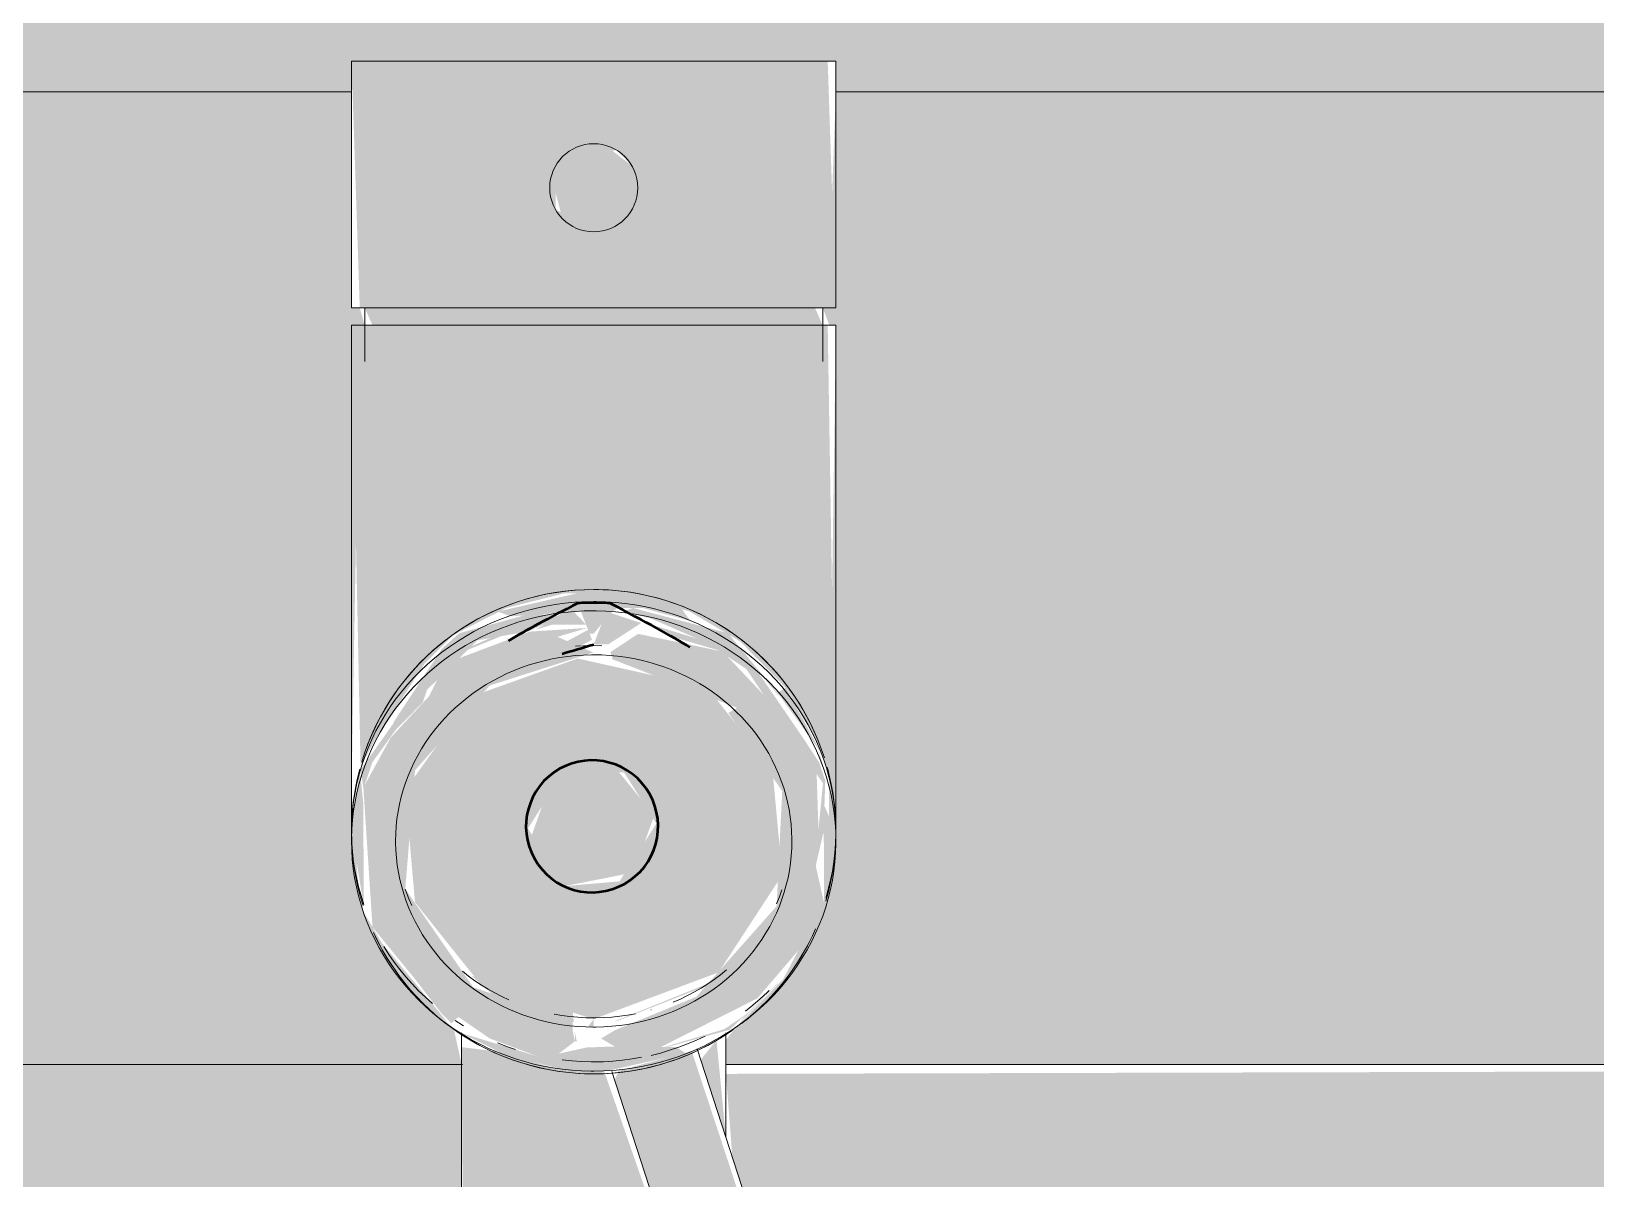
# Model space of a CAD drawing. Header units: inches. Extents: x -4266 to -1814, y 9706 to 12441.
# Drawn here: x -2861.79 to -2854.8, y 10175.56 to 10180.69 of the extents above; entities that cross this region are included whole.
import ezdxf

# ---------------------------------------------------------------- set-up
doc = ezdxf.new("R2010")
doc.units = ezdxf.units.IN
doc.header["$MEASUREMENT"] = 0
for name, color, linetype, lineweight in [('0-1', 7, 'Continuous', 5), ('0-2', 10, 'Continuous', 13), ('A-GENM-1', 11, 'Continuous', 9), ('A-GENM-2', 7, 'Continuous', 9), ('A-GENM-3', 250, 'Continuous', 50), ('P-SANR-FIXT-2', 7, 'Continuous', 9), ('P-SANR-FIXT-3', 55, 'Continuous', 9), ('Q-CASE-1', 53, 'Continuous', 9), ('Q-CASE-2', 7, 'Continuous', 9)]:
    doc.layers.add(name, color=color, linetype=linetype, lineweight=lineweight)

# ---------------------------------------------------------------- blocks, each defined once
blk = doc.blocks.new('Vanity Cabinet-Double Door - 33_-V84-FLOOR PLAN - 1ST FLOOR')
at = {"layer": 'Q-CASE-1'}
blk.add_hatch(color=256, dxfattribs=at).paths.add_polyline_path([(1.8204, -0.75), (16.4877, -0.75), (16.8627, -0.375), (-15.3873, -0.375), (-15.0123, -0.75), (-0.345, -0.75), (-0.3081, -0.6118), (1.8204, -0.6118)], flags=0)
h = blk.add_hatch(color=256, dxfattribs=at)
h.paths.add_polyline_path([(-15.0123, -5.0974), (0.1472, -5.0974), (0.1116, -4.9359), (0.054, -4.885), (-0.1279, -4.6918), (-0.292, -4.4144), (-0.3179, -4.2623), (-0.345, -3.8655), (-0.3081, -1.7929), (-0.2859, -1.7929), (-0.3081, -1.7147), (-0.345, -1.7147), (-0.345, -0.75), (-15.0123, -0.75), (-15.0123, -2.428)], flags=0)
h.paths.add_polyline_path([(1.3283, -5.0974), (16.4877, -5.0974), (16.4877, -0.75), (1.8204, -0.75), (1.7835, -1.7147), (1.7613, -1.7147), (1.7912, -1.7929), (1.8204, -1.7929), (1.7835, -4.3369), (1.5843, -4.7167), (1.3709, -4.9336), (1.3283, -4.9885), (1.3283, -5.0197)], flags=0)
at = {"layer": 'Q-CASE-2'}
for p, q in [((-0.345, -0.75), (-15.0123, -0.75)), ((16.4877, -0.75), (1.8204, -0.75))]:
    blk.add_line(p, q, dxfattribs=at)
blk = doc.blocks.new('kitchen_faucet_14143 - kitchen_faucet_14143-V186-FLOOR PLAN - 1ST FLOOR')
at = {"layer": 'A-GENM-1'}
h = blk.add_hatch(color=256, dxfattribs=at)
h.paths.add_polyline_path([(0.8858, 0), (0.9285, -0.0354), (0.9516, -0.0444), (1.0002, -0.1051), (1.0002, -0.1743), (1.0002, -0.2179), (0.9422, -0.4323), (1.0002, -0.3902), (1.0458, -0.2802), (1.0827, 0), (0.9838, 0.4298), (0.963, 0.3683), (0.9838, 0.0569), (0.8858, 0.0188)], flags=0)
h.paths.add_polyline_path([(-0.8376, 0), (-0.6288, -0.5582), (-0.1935, -0.8425), (0.2737, -0.7992), (0.6454, -0.5062), (0.7741, 0.0718), (0.6052, 0.5445), (0.1862, 0.8425), (-0.3154, 0.799), (-0.6821, 0.506), (-0.8272, 0.0336)], flags=0)
h.paths.add_polyline_path([(-0.8789, 0), (-0.8376, 0), (-0.8712, 0.0252)], flags=0)
h.paths.add_polyline_path([(-1.0827, 0), (-0.991, -0.4125), (-0.963, -0.3683), (-0.9602, -0.0936), (-0.9646, 0.0316), (-1.0093, 0.2342), (-0.901, 0.589), (-0.9969, 0.3982), (-1.066, 0.127), (-1.0763, 0.0485)], flags=0)
h.paths.add_polyline_path([(-0.8506, -0.6548), (-0.634, -0.8666), (-0.8249, -0.6735)], flags=0)
h.paths.add_polyline_path([(-0.8506, 0.6548), (-0.4756, 0.9648), (-0.6531, 0.8518), (-0.8284, 0.6837)], flags=0)
h.paths.add_polyline_path([(-0.3219, 1.0285), (0.123, 1.0297), (0.2802, 1.0458), (0, 1.0827), (-0.3191, 1.0297)], flags=0)
h.paths.add_polyline_path([(-0.3191, -1.0297), (-0.2056, -1.0556), (0, -1.0827), (0.1358, -1.0215), (-0.0787, -1.0297), (-0.2224, -1.0297)], flags=0)
h.paths.add_polyline_path([(-0.2437, 0.1322), (0.0146, 0.294), (0.2697, 0.1322), (0.2657, -0.1352), (0.0364, -0.2803), (-0.2219, -0.1153), (-0.2433, 0.1276)], flags=0)
h.paths.add_polyline_path([(0.3525, 1.0158), (0.7952, 0.7269), (0.6375, 0.8638), (0.4206, 0.9876), (0.3529, 1.0157)], flags=0)
h.paths.add_polyline_path([(0.356, -1.0144), (0.6445, -0.8585), (0.6209, -0.8216), (0.3573, -1.0135)], flags=0)
for points in [[(0, -1.0827), (2.2638, -1.0458), (2.2638, 1.0827), (0.289, 1.0421), (0.66, 0.8466), (0.8781, 0.6297), (1.0002, 0.3902), (1.0653, 0.1319), (1.0631, -0.1486), (0.9847, -0.4278), (0.8506, -0.6548), (0.6375, -0.8638), (0.4043, -0.9944), (0.2802, -1.0458)], [(-1.0243, 0.1985), (-0.9371, 0.084), (-0.8938, 0.0936), (-0.8502, 0.0936), (-0.6949, 0.5392), (-0.2558, 0.8425), (0.274, 0.799), (0.6533, 0.4651), (0.8012, 0.0018), (0.8711, 0.1623), (0.9108, 0.0285), (0.8945, 0.2858), (0.7525, 0.6628), (0.6052, 0.7364), (0.4212, 0.907), (0.1978, 1.0297), (-0.4264, 0.9889), (-0.6553, 0.8017), (-0.8118, 0.6808), (-0.8566, 0.6368), (-0.8284, 0.6044), (-0.9246, 0.4645), (-1.0186, 0.212)], [(2.2638, 0), (2.2638, -1.0236), (2.3419, -0.9887), (2.3419, 1.0236), (2.2638, 0.9887), (2.2638, 0.0861)], [(2.6883, -0.0509), (2.8275, -0.1901), (2.9769, -0.1705), (3.0686, -0.0509), (3.0176, 0.1392), (2.9294, 0.1901), (2.7392, 0.1392), (2.7019, 0)], [(-1.0027, -0.2208), (-0.7448, -0.7316), (-0.5036, -0.9376), (-0.3191, -1.0297), (-0.1568, -0.9935), (0, -1.005), (0.3089, -0.9947), (0.5211, -0.8295), (0.5471, -0.8206), (0.8051, -0.5769), (0.8843, -0.1985), (0.803, -0.0749), (0.7705, -0.0837), (0.5538, -0.6406), (0.5309, -0.6016), (0.1814, -0.8425), (-0.3329, -0.8173), (-0.738, -0.4587), (-0.8881, -0.0936), (-0.9245, -0.0331), (-0.9602, -0.0936), (-1.0019, -0.2186)], [(-6.3669, -1.8015), (-6.2575, -2.0265), (-6.2397, -2.1741), (-0.9806, -0.4376), (-1.068, -0.1118), (-1.1106, -0.0936), (-6.3108, -1.7833)]]:
    blk.add_hatch(color=256, dxfattribs=at).paths.add_polyline_path(points, flags=0)
h = blk.add_hatch(color=256, dxfattribs=at)
h.paths.add_polyline_path([(2.3419, -1.0827), (3.4449, -1.0458), (3.4449, 1.0827), (2.3419, 1.0458), (2.3419, -1.0458)], flags=0)
h.paths.add_polyline_path([(2.6883, -0.0509), (2.78, 0.1705), (2.9634, 0.1705), (3.0295, 0.0948), (3.046, -0.1013), (2.9769, -0.1705), (2.8009, -0.1636), (2.7358, -0.0984)], flags=0)
h = blk.add_hatch(color=256, dxfattribs=at)
h.paths.add_polyline_path([(-0.9388, 0.0753), (-0.8956, 0.0847), (-0.9371, 0.084)], flags=0)
h.paths.add_polyline_path([(-0.8517, 0.0888), (-0.8088, 0.0936), (-0.6441, 0.5464), (-0.7463, 0.4319), (-0.8502, 0.0936)], flags=0)
h.paths.add_polyline_path([(0.1919, 1.0297), (0.3098, 0.9898), (0.4532, 0.8867), (0.5784, 0.7638), (0.653, 0.7392), (0.7982, 0.5992), (0.9345, 0.2656), (0.9376, 0.2976), (0.7625, 0.6988), (0.5011, 0.8833), (0.2775, 1.0421), (0.1957, 1.0302)], flags=0)
h = blk.add_hatch(color=256, dxfattribs=at)
h.paths.add_polyline_path([(0.4835, 0.8987), (0.8555, 0.5193), (0.8954, 0.2923), (0.9292, 0.2175), (0.965, 0.1608), (0.9754, 0.2802), (0.8877, 0.6), (0.818, 0.6785), (0.4836, 0.8987)], flags=0)
h.paths.add_polyline_path([(0.289, 1.0297), (0.4445, 0.921), (0.2954, 1.0297)], flags=0)
h = blk.add_hatch(color=256, dxfattribs=at)
h.paths.add_polyline_path([(-6.2992, 0.5906), (-6.2992, -0.5906), (-4.172, -0.5505), (-4.1133, -0.5704), (-3.8679, -0.5906), (-2.5781, -0.5704), (-1.0763, -0.0485), (-1.0613, 0.1621), (-0.9829, 0.4319), (-0.963, 0.5906), (-3.9982, 0.5677), (-4.044, 0.5906), (-5.9122, 0.5906)], flags=0)
h.paths.add_polyline_path([(-1.366, -0.5906), (-0.9318, -0.5489), (-1.0197, -0.4781), (-1.317, -0.5746)], flags=0)
h = blk.add_hatch(color=256, dxfattribs=at)
h.paths.add_polyline_path([(-7.1148, -2.1523), (-6.9672, -2.408), (-6.6531, -2.3754), (-6.5463, -2.1141), (-6.6719, -1.8966), (-6.988, -1.9326), (-7.105, -2.1353)], flags=0)
h.paths.add_polyline_path([(-0.2437, 0.1322), (-0.1824, -0.1784), (0.0725, -0.2707), (0.2895, -0.0936), (0.2649, 0.1774), (-0.0299, 0.2821), (-0.2435, 0.1324)], flags=0)
h = blk.add_hatch(color=256, dxfattribs=at)
h.paths.add_polyline_path([(0.8373, 0), (0.8379, -0.0656), (0.9327, -0.212), (0.984, -0.057), (0.8578, -0.0079)], flags=0)
h.paths.add_polyline_path([(0.821, 0.0783), (0.8578, 0.0079), (0.9023, 0.0252), (0.8381, 0.1444)], flags=0)
h.paths.add_polyline_path([(0.9025, 0.2599), (0.9257, 0.1842), (0.9257, 0.0343), (1.0002, 0.1051), (0.922, 0.2289)], flags=0)
h = blk.add_hatch(color=256, dxfattribs=at)
h.paths.add_polyline_path([(-0.9746, -0.2864), (-0.8849, -0.6087), (-0.8172, -0.679), (-0.8826, -0.5841), (-0.9657, -0.3071)], flags=0)
h.paths.add_polyline_path([(0.2925, -1.0259), (0.3719, -1.0031), (0.3019, -1.0157)], flags=0)
h.paths.add_polyline_path([(0.6052, -0.833), (0.8877, -0.6), (1.0002, -0.1743), (0.984, -0.1308), (0.9529, -0.2563), (0.7591, -0.7005), (0.6151, -0.8206)], flags=0)
h = blk.add_hatch(color=256, dxfattribs=at)
h.paths.add_polyline_path([(-0.8483, -0.0998), (-0.6669, -0.5607), (-0.6856, -0.4945), (-0.8476, -0.0936)], flags=0)
h.paths.add_polyline_path([(-0.1831, -0.9852), (0, -1.0274), (0.2278, -1.0349), (0.3089, -1.0082), (0.4215, -0.9341), (0.7971, -0.6769), (0.9204, -0.2752), (0.8705, -0.3528), (0.8114, -0.5563), (0.7277, -0.6818), (0.2159, -1.0248), (-0.1737, -0.9863)], flags=0)
at = {"layer": 'A-GENM-2'}
for p, q in [((2.2638, 1.0827), (0, 1.0827)), ((2.2638, 1.0827), (2.2638, -1.0827)), ((3.4449, 1.0827), (2.3419, 1.0827)), ((2.3419, -1.0827), (2.3419, 1.0827)), ((3.4449, 1.0827), (3.4449, -1.0827)), ((2.3419, 1.0236), (2.1014, 1.0236)), ((-0.8999, 0.5906), (-6.2992, 0.5906)), ((-0.8444, 0.6188), (-0.8672, 0.5829)), ((0.8322, 0), (0.8315, -0.0356)), ((-1.072, -0.0811), (-6.3669, -1.8015)), ((-0.7966, -0.2563), (-0.7969, -0.2554)), ((-6.2431, -2.1752), (-0.9705, -0.462)), ((-1.366, -0.5906), (-0.8999, -0.5906)), ((2.1014, -1.0236), (2.3419, -1.0236)), ((0, -1.0827), (2.2638, -1.0827)), ((2.3419, -1.0827), (3.4449, -1.0827))]:
    blk.add_line(p, q, dxfattribs=at)
at = {"layer": 'A-GENM-2', "flags": 128}
for points in [[(-0.0414, 1.0827), (-0.0828, 1.0818), (-0.1241, 1.0792), (-0.1652, 1.0748), (-0.2062, 1.0687), (-0.2469, 1.0609), (-0.2873, 1.0513), (-0.3272, 1.0401), (-0.3667, 1.0272), (-0.4056, 1.0126), (-0.444, 0.9964), (-0.4816, 0.9786), (-0.5186, 0.9592), (-0.5548, 0.9383), (-0.5901, 0.9159), (-0.6246, 0.8921), (-0.658, 0.8668), (-0.6905, 0.8401), (-0.722, 0.8121), (-0.7523, 0.7828), (-0.7815, 0.7523), (-0.8095, 0.7206), (-0.8362, 0.6877), (-0.8617, 0.6538), (-0.8858, 0.6188), (-0.9086, 0.5829), (-0.93, 0.546), (-0.95, 0.5083), (-0.9685, 0.4698), (-0.9856, 0.4305), (-1.0011, 0.3906), (-1.0152, 0.3501), (-1.0276, 0.309), (-1.0386, 0.2674), (-1.0479, 0.2255), (-1.0556, 0.1831), (-1.0617, 0.1405), (-1.0662, 0.0977), (-1.0691, 0.0547), (-1.0704, 0.0116), (-1.0704, 0)], [(0.2687, 1.0488), (0.2265, 1.0587), (0.184, 1.0669), (0.1412, 1.0734), (0.0982, 1.0782), (0.055, 1.0813), (0.0117, 1.0826), (-0.0316, 1.0822), (-0.0749, 1.0801), (-0.118, 1.0762), (-0.1609, 1.0706), (-0.2036, 1.0634), (-0.246, 1.0544), (-0.288, 1.0437), (-0.3295, 1.0313)], [(0.2687, 1.0488), (0.2265, 1.0587), (0.184, 1.0669), (0.1412, 1.0734), (0.0982, 1.0782), (0.055, 1.0813), (0.0117, 1.0826), (-0.0316, 1.0822), (-0.0749, 1.0801), (-0.118, 1.0762), (-0.1609, 1.0706), (-0.2036, 1.0634), (-0.246, 1.0544), (-0.288, 1.0437), (-0.3295, 1.0313)], [(0.2687, 1.0488), (0.2265, 1.0587), (0.184, 1.0669), (0.1412, 1.0734), (0.0982, 1.0782), (0.055, 1.0813), (0.0117, 1.0826), (-0.0316, 1.0822), (-0.0749, 1.0801), (-0.118, 1.0762), (-0.1609, 1.0706), (-0.2036, 1.0634), (-0.246, 1.0544), (-0.288, 1.0437), (-0.3295, 1.0313)], [(0.2687, 1.0488), (0.2265, 1.0587), (0.184, 1.0669), (0.1412, 1.0734), (0.0982, 1.0782), (0.055, 1.0813), (0.0117, 1.0826), (-0.0316, 1.0822), (-0.0749, 1.0801), (-0.118, 1.0762), (-0.1609, 1.0706), (-0.2036, 1.0634), (-0.246, 1.0544), (-0.288, 1.0437), (-0.3295, 1.0313)], [(0.2687, 1.0488), (0.2265, 1.0587), (0.184, 1.0669), (0.1412, 1.0734), (0.0982, 1.0782), (0.055, 1.0813), (0.0117, 1.0826), (-0.0316, 1.0822), (-0.0749, 1.0801), (-0.118, 1.0762), (-0.1609, 1.0706), (-0.2036, 1.0634), (-0.246, 1.0544), (-0.288, 1.0437), (-0.3295, 1.0313)], [(0.2687, 1.0488), (0.2265, 1.0587), (0.184, 1.0669), (0.1412, 1.0734), (0.0982, 1.0782), (0.055, 1.0813), (0.0117, 1.0826), (-0.0316, 1.0822), (-0.0749, 1.0801), (-0.118, 1.0762), (-0.1609, 1.0706), (-0.2036, 1.0634), (-0.246, 1.0544), (-0.288, 1.0437), (-0.3295, 1.0313)], [(0, 1.0827), (-0.0414, 1.0818), (-0.0827, 1.0792), (-0.1239, 1.0748), (-0.1648, 1.0687), (-0.2055, 1.0609), (-0.2459, 1.0513), (-0.2858, 1.0401), (-0.3253, 1.0272)], [(0.9877, 0), (0.9869, 0.0431), (0.9844, 0.0861), (0.9803, 0.129), (0.9747, 0.1717), (0.9674, 0.2141), (0.9585, 0.2561), (0.948, 0.2978), (0.9359, 0.339), (0.9223, 0.3797), (0.9072, 0.4198), (0.8905, 0.4593), (0.8724, 0.498), (0.8528, 0.5359), (0.8318, 0.573), (0.8093, 0.6092), (0.7856, 0.6444), (0.7604, 0.6787), (0.734, 0.7118), (0.7064, 0.7439), (0.6775, 0.7747), (0.6475, 0.8043), (0.6164, 0.8327), (0.5841, 0.8597), (0.5509, 0.8854), (0.5167, 0.9096), (0.4816, 0.9324), (0.4457, 0.9538), (0.4089, 0.9735), (0.3714, 0.9918), (0.3333, 1.0084), (0.2945, 1.0234), (0.2551, 1.0368), (0.2153, 1.0485), (0.1751, 1.0585), (0.1345, 1.0668), (0.0936, 1.0733), (0.0524, 1.0782), (0.0112, 1.0813), (-0.0302, 1.0826), (-0.0414, 1.0827)], [(1.0291, 0), (1.0282, 0.0431), (1.0258, 0.0861), (1.0217, 0.129), (1.016, 0.1717), (1.0087, 0.2141), (0.9998, 0.2561), (0.9894, 0.2978), (0.9773, 0.339), (0.9637, 0.3797), (0.9486, 0.4198), (0.9319, 0.4593), (0.9138, 0.498), (0.8942, 0.5359), (0.8731, 0.573), (0.8507, 0.6092), (0.8269, 0.6444), (0.8018, 0.6787), (0.7754, 0.7118), (0.7478, 0.7439), (0.7189, 0.7747), (0.6889, 0.8043), (0.6577, 0.8327), (0.6255, 0.8597), (0.5923, 0.8854), (0.5581, 0.9096), (0.523, 0.9324), (0.4871, 0.9538), (0.4503, 0.9735), (0.4128, 0.9918), (0.3747, 1.0084), (0.3359, 1.0234), (0.2965, 1.0368), (0.2567, 1.0485), (0.2164, 1.0585), (0.1758, 1.0668), (0.1349, 1.0733), (0.0938, 1.0782), (0.0525, 1.0813), (0.0112, 1.0826), (0, 1.0827)], [(-0.4506, 0.9845), (-0.4896, 0.9657), (-0.5278, 0.9453), (-0.5652, 0.9235), (-0.6016, 0.9001), (-0.6372, 0.8753), (-0.6717, 0.8492), (-0.7051, 0.8216), (-0.7374, 0.7928), (-0.7685, 0.7626), (-0.7984, 0.7313), (-0.827, 0.6988), (-0.8542, 0.6652), (-0.8802, 0.6305), (-0.9047, 0.5948), (-0.9277, 0.5581), (-0.9493, 0.5206), (-0.9694, 0.4822), (-0.9879, 0.443), (-1.0048, 0.4032), (-1.0201, 0.3627), (-1.0338, 0.3216), (-1.0458, 0.28), (-1.0562, 0.238), (-1.0649, 0.1955), (-1.0718, 0.1528), (-1.0771, 0.1098), (-1.0806, 0.0666), (-1.0824, 0.0234), (-1.0827, 0)], [(-0.4506, 0.9845), (-0.4896, 0.9657), (-0.5278, 0.9453), (-0.5652, 0.9235), (-0.6016, 0.9001), (-0.6372, 0.8753), (-0.6717, 0.8492), (-0.7051, 0.8216), (-0.7374, 0.7928), (-0.7685, 0.7626), (-0.7984, 0.7313), (-0.827, 0.6988), (-0.8542, 0.6652)], [(-0.4506, 0.9845), (-0.4896, 0.9657), (-0.5278, 0.9453), (-0.5652, 0.9235), (-0.6016, 0.9001), (-0.6372, 0.8753), (-0.6717, 0.8492), (-0.7051, 0.8216), (-0.7374, 0.7928), (-0.7685, 0.7626), (-0.7984, 0.7313), (-0.827, 0.6988), (-0.8542, 0.6652)], [(-0.4506, 0.9845), (-0.4896, 0.9657), (-0.5278, 0.9453), (-0.5652, 0.9235), (-0.6016, 0.9001), (-0.6372, 0.8753), (-0.6717, 0.8492), (-0.7051, 0.8216), (-0.7374, 0.7928), (-0.7685, 0.7626), (-0.7984, 0.7313), (-0.827, 0.6988), (-0.8542, 0.6652)], [(-0.4506, 0.9845), (-0.4896, 0.9657), (-0.5278, 0.9453), (-0.5652, 0.9235), (-0.6016, 0.9001), (-0.6372, 0.8753), (-0.6717, 0.8492), (-0.7051, 0.8216), (-0.7374, 0.7928), (-0.7685, 0.7626), (-0.7984, 0.7313), (-0.827, 0.6988), (-0.8542, 0.6652)], [(-0.4506, 0.9845), (-0.4896, 0.9657), (-0.5278, 0.9453), (-0.5652, 0.9235), (-0.6016, 0.9001), (-0.6372, 0.8753), (-0.6717, 0.8492), (-0.7051, 0.8216), (-0.7374, 0.7928), (-0.7685, 0.7626), (-0.7984, 0.7313), (-0.827, 0.6988), (-0.8542, 0.6652)], [(1.0827, 0), (1.0818, 0.0433), (1.0792, 0.0865), (1.0749, 0.1296), (1.0688, 0.1725), (1.0611, 0.2151), (1.0516, 0.2574), (1.0405, 0.2992), (1.0277, 0.3406), (1.0133, 0.3814), (0.9972, 0.4216), (0.9796, 0.4612), (0.9603, 0.5), (0.9396, 0.538), (0.9173, 0.5751), (0.8936, 0.6113), (0.8684, 0.6466), (0.8419, 0.6808), (0.814, 0.7139), (0.7848, 0.7459), (0.7543, 0.7767), (0.7226, 0.8062), (0.6898, 0.8345), (0.6559, 0.8614), (0.6209, 0.8869), (0.585, 0.911), (0.5481, 0.9337), (0.5103, 0.9549), (0.4717, 0.9745), (0.4324, 0.9926), (0.3923, 1.0091), (0.3516, 1.024), (0.3104, 1.0372)], [(0.8684, 0.6466), (0.8419, 0.6808), (0.814, 0.7139), (0.7848, 0.7459), (0.7543, 0.7767), (0.7226, 0.8062), (0.6898, 0.8345), (0.6559, 0.8614), (0.6209, 0.8869), (0.585, 0.911), (0.5481, 0.9337), (0.5103, 0.9549), (0.4717, 0.9745), (0.4324, 0.9926), (0.3923, 1.0091)], [(0.8684, 0.6466), (0.8419, 0.6808), (0.814, 0.7139), (0.7848, 0.7459), (0.7543, 0.7767), (0.7226, 0.8062), (0.6898, 0.8345), (0.6559, 0.8614), (0.6209, 0.8869), (0.585, 0.911), (0.5481, 0.9337), (0.5103, 0.9549), (0.4717, 0.9745), (0.4324, 0.9926), (0.3923, 1.0091)], [(0.8684, 0.6466), (0.8419, 0.6808), (0.814, 0.7139), (0.7848, 0.7459), (0.7543, 0.7767), (0.7226, 0.8062), (0.6898, 0.8345), (0.6559, 0.8614), (0.6209, 0.8869), (0.585, 0.911), (0.5481, 0.9337), (0.5103, 0.9549), (0.4717, 0.9745), (0.4324, 0.9926), (0.3923, 1.0091)], [(0.8684, 0.6466), (0.8419, 0.6808), (0.814, 0.7139), (0.7848, 0.7459), (0.7543, 0.7767), (0.7226, 0.8062), (0.6898, 0.8345), (0.6559, 0.8614), (0.6209, 0.8869), (0.585, 0.911), (0.5481, 0.9337), (0.5103, 0.9549), (0.4717, 0.9745), (0.4324, 0.9926), (0.3923, 1.0091)], [(0.8684, 0.6466), (0.8419, 0.6808), (0.814, 0.7139), (0.7848, 0.7459), (0.7543, 0.7767), (0.7226, 0.8062), (0.6898, 0.8345), (0.6559, 0.8614), (0.6209, 0.8869), (0.585, 0.911), (0.5481, 0.9337), (0.5103, 0.9549), (0.4717, 0.9745), (0.4324, 0.9926), (0.3923, 1.0091)], [(-0.5134, 0.9383), (-0.5487, 0.9159), (-0.5832, 0.8921), (-0.6167, 0.8668), (-0.6491, 0.8401), (-0.6806, 0.8121), (-0.7109, 0.7828), (-0.7401, 0.7523), (-0.7681, 0.7206)], [(-0.8736, 0), (-0.8729, 0.0356), (-0.8709, 0.0712), (-0.8675, 0.1067), (-0.8628, 0.142), (-0.8568, 0.177), (-0.8494, 0.2118), (-0.8408, 0.2462), (-0.8308, 0.2802), (-0.8196, 0.3137), (-0.8072, 0.3468), (-0.7935, 0.3792), (-0.7785, 0.411), (-0.7624, 0.4422), (-0.7452, 0.4726), (-0.7268, 0.5023), (-0.7074, 0.5311), (-0.6868, 0.5591), (-0.6653, 0.5862), (-0.6427, 0.6123), (-0.6192, 0.6374), (-0.5948, 0.6615), (-0.5695, 0.6845), (-0.5434, 0.7064), (-0.5165, 0.7272), (-0.4889, 0.7468), (-0.4606, 0.7652), (-0.4316, 0.7824), (-0.402, 0.7983), (-0.3718, 0.813), (-0.3412, 0.8263), (-0.31, 0.8384), (-0.2785, 0.8491), (-0.2466, 0.8585), (-0.2144, 0.8665), (-0.1819, 0.8731), (-0.1492, 0.8784), (-0.1163, 0.8822), (-0.0833, 0.8847), (-0.0503, 0.8858), (-0.0414, 0.8858)], [(-0.3305, 0.813), (-0.2998, 0.8263), (-0.2687, 0.8384), (-0.2565, 0.8425)], [(-0.0414, 0.8858), (-0.0083, 0.8851), (0.0247, 0.883), (0.0576, 0.8795), (0.0903, 0.8747), (0.1229, 0.8684), (0.1552, 0.8608), (0.1872, 0.8518), (0.2188, 0.8414), (0.2501, 0.8297), (0.2808, 0.8167), (0.3111, 0.8024), (0.3409, 0.7868), (0.37, 0.77), (0.3986, 0.7519), (0.4264, 0.7326), (0.4535, 0.7121), (0.4798, 0.6905), (0.5053, 0.6678), (0.53, 0.644), (0.5537, 0.6192), (0.5765, 0.5933), (0.5983, 0.5665), (0.6192, 0.5388), (0.6389, 0.5102), (0.6576, 0.4807), (0.6751, 0.4505), (0.6915, 0.4195), (0.7068, 0.3879), (0.7208, 0.3556), (0.7336, 0.3227), (0.7452, 0.2893), (0.7555, 0.2554), (0.7645, 0.2211), (0.7722, 0.1864), (0.7786, 0.1514), (0.7836, 0.1162), (0.7874, 0.0808), (0.7897, 0.0452), (0.7908, 0.0096), (0.7908, 0)], [(-0.8849, 0.6236), (-0.9047, 0.5948), (-0.9277, 0.5581), (-0.9493, 0.5206), (-0.9694, 0.4822), (-0.9879, 0.443), (-1.0048, 0.4032), (-1.0201, 0.3627), (-1.0338, 0.3216), (-1.0458, 0.28), (-1.0562, 0.238), (-1.0649, 0.1955), (-1.0718, 0.1528), (-1.0771, 0.1098), (-1.0806, 0.0666), (-1.0824, 0.0234), (-1.0827, 0)], [(-0.8849, 0.6236), (-0.9047, 0.5948), (-0.9277, 0.5581), (-0.9493, 0.5206), (-0.9694, 0.4822), (-0.9879, 0.443), (-1.0048, 0.4032), (-1.0201, 0.3627), (-1.0338, 0.3216), (-1.0458, 0.28), (-1.0562, 0.238), (-1.0649, 0.1955), (-1.0718, 0.1528), (-1.0771, 0.1098), (-1.0806, 0.0666), (-1.0824, 0.0234), (-1.0827, 0)], [(-0.8849, 0.6236), (-0.9047, 0.5948), (-0.9277, 0.5581), (-0.9493, 0.5206), (-0.9694, 0.4822), (-0.9879, 0.443), (-1.0048, 0.4032), (-1.0201, 0.3627), (-1.0338, 0.3216), (-1.0458, 0.28), (-1.0562, 0.238), (-1.0649, 0.1955), (-1.0718, 0.1528), (-1.0771, 0.1098), (-1.0806, 0.0666), (-1.0824, 0.0234), (-1.0827, 0)], [(-0.8849, 0.6236), (-0.9047, 0.5948), (-0.9277, 0.5581), (-0.9493, 0.5206), (-0.9694, 0.4822), (-0.9879, 0.443), (-1.0048, 0.4032), (-1.0201, 0.3627), (-1.0338, 0.3216), (-1.0458, 0.28), (-1.0562, 0.238), (-1.0649, 0.1955), (-1.0718, 0.1528), (-1.0771, 0.1098), (-1.0806, 0.0666), (-1.0824, 0.0234), (-1.0827, 0)], [(-0.8849, 0.6236), (-0.9047, 0.5948), (-0.9277, 0.5581), (-0.9493, 0.5206), (-0.9694, 0.4822), (-0.9879, 0.443), (-1.0048, 0.4032), (-1.0201, 0.3627), (-1.0338, 0.3216), (-1.0458, 0.28), (-1.0562, 0.238), (-1.0649, 0.1955), (-1.0718, 0.1528), (-1.0771, 0.1098), (-1.0806, 0.0666), (-1.0824, 0.0234), (-1.0827, 0)], [(-0.7521, 0.3792), (-0.7372, 0.411), (-0.7211, 0.4422), (-0.7038, 0.4726), (-0.6854, 0.5023), (-0.666, 0.5311), (-0.6454, 0.5591), (-0.6239, 0.5862)], [(1.0827, 0), (1.0818, 0.0433), (1.0792, 0.0865), (1.0749, 0.1296), (1.0688, 0.1725), (1.0611, 0.2151), (1.0516, 0.2574), (1.0405, 0.2992), (1.0277, 0.3406), (1.0133, 0.3814), (0.9972, 0.4216), (0.9796, 0.4612), (0.9603, 0.5), (0.9396, 0.538), (0.9173, 0.5751), (0.8936, 0.6113)], [(1.0827, 0), (1.0818, 0.0433), (1.0792, 0.0865), (1.0749, 0.1296), (1.0688, 0.1725), (1.0611, 0.2151), (1.0516, 0.2574), (1.0405, 0.2992), (1.0277, 0.3406), (1.0133, 0.3814), (0.9972, 0.4216), (0.9796, 0.4612), (0.9603, 0.5), (0.9396, 0.538), (0.9173, 0.5751), (0.8936, 0.6113)], [(1.0827, 0), (1.0818, 0.0433), (1.0792, 0.0865), (1.0749, 0.1296), (1.0688, 0.1725), (1.0611, 0.2151), (1.0516, 0.2574), (1.0405, 0.2992), (1.0277, 0.3406), (1.0133, 0.3814), (0.9972, 0.4216), (0.9796, 0.4612), (0.9603, 0.5), (0.9396, 0.538), (0.9173, 0.5751), (0.8936, 0.6113)], [(1.0827, 0), (1.0818, 0.0433), (1.0792, 0.0865), (1.0749, 0.1296), (1.0688, 0.1725), (1.0611, 0.2151), (1.0516, 0.2574), (1.0405, 0.2992), (1.0277, 0.3406), (1.0133, 0.3814), (0.9972, 0.4216), (0.9796, 0.4612), (0.9603, 0.5), (0.9396, 0.538), (0.9173, 0.5751), (0.8936, 0.6113)], [(1.0827, 0), (1.0818, 0.0433), (1.0792, 0.0865), (1.0749, 0.1296), (1.0688, 0.1725), (1.0611, 0.2151), (1.0516, 0.2574), (1.0405, 0.2992), (1.0277, 0.3406), (1.0133, 0.3814), (0.9972, 0.4216), (0.9796, 0.4612), (0.9603, 0.5), (0.9396, 0.538), (0.9173, 0.5751), (0.8936, 0.6113)], [(-0.9442, 0.4305), (-0.9598, 0.3906), (-0.9738, 0.3501)], [(-1.0204, 0.1405), (-1.0249, 0.0977), (-1.0277, 0.0547), (-1.029, 0.0116), (-1.0291, 0)], [(-0.8322, 0), (-0.8315, 0.0356), (-0.8295, 0.0712), (-0.8261, 0.1067), (-0.8214, 0.142), (-0.8154, 0.177)], [(0.8287, 0.0808), (0.8311, 0.0452), (0.8322, 0.0096), (0.8322, 0)], [(-1.0827, 0), (-1.0818, -0.0433), (-1.0792, -0.0865), (-1.0749, -0.1296), (-1.0688, -0.1725), (-1.0611, -0.2151), (-1.0516, -0.2574), (-1.0405, -0.2992), (-1.0277, -0.3406), (-1.0133, -0.3814), (-0.9972, -0.4216), (-0.9796, -0.4612), (-0.9603, -0.5), (-0.9396, -0.538), (-0.9173, -0.5751), (-0.8936, -0.6113), (-0.8849, -0.6235)], [(-1.0827, 0), (-1.0818, -0.0433), (-1.0792, -0.0865), (-1.0749, -0.1296), (-1.0688, -0.1725), (-1.0611, -0.2151), (-1.0516, -0.2574), (-1.0405, -0.2992), (-1.0277, -0.3406), (-1.0133, -0.3814), (-0.9972, -0.4216), (-0.9796, -0.4612), (-0.9603, -0.5), (-0.9396, -0.538), (-0.9173, -0.5751), (-0.8936, -0.6113)], [(-1.0827, 0), (-1.0818, -0.0433), (-1.0792, -0.0865), (-1.0749, -0.1296), (-1.0688, -0.1725), (-1.0611, -0.2151), (-1.0516, -0.2574), (-1.0405, -0.2992), (-1.0277, -0.3406), (-1.0133, -0.3814), (-0.9972, -0.4216), (-0.9796, -0.4612), (-0.9603, -0.5), (-0.9396, -0.538), (-0.9173, -0.5751), (-0.8936, -0.6113)], [(-1.0827, 0), (-1.0818, -0.0433), (-1.0792, -0.0865), (-1.0749, -0.1296), (-1.0688, -0.1725), (-1.0611, -0.2151), (-1.0516, -0.2574), (-1.0405, -0.2992), (-1.0277, -0.3406), (-1.0133, -0.3814), (-0.9972, -0.4216), (-0.9796, -0.4612), (-0.9603, -0.5), (-0.9396, -0.538), (-0.9173, -0.5751), (-0.8936, -0.6113)], [(-1.0827, 0), (-1.0818, -0.0433), (-1.0792, -0.0865), (-1.0749, -0.1296), (-1.0688, -0.1725), (-1.0611, -0.2151), (-1.0516, -0.2574), (-1.0405, -0.2992), (-1.0277, -0.3406), (-1.0133, -0.3814), (-0.9972, -0.4216), (-0.9796, -0.4612), (-0.9603, -0.5), (-0.9396, -0.538), (-0.9173, -0.5751), (-0.8936, -0.6113)], [(-1.0827, 0), (-1.0818, -0.0433), (-1.0792, -0.0865), (-1.0749, -0.1296), (-1.0688, -0.1725), (-1.0611, -0.2151), (-1.0516, -0.2574), (-1.0405, -0.2992), (-1.0277, -0.3406), (-1.0133, -0.3814), (-0.9972, -0.4216), (-0.9796, -0.4612), (-0.9603, -0.5), (-0.9396, -0.538), (-0.9173, -0.5751), (-0.8936, -0.6113)], [(-1.0704, 0), (-1.0696, -0.0431), (-1.0672, -0.0861), (-1.0631, -0.129), (-1.0574, -0.1717), (-1.0501, -0.2141), (-1.0412, -0.2561), (-1.0307, -0.2978), (-1.0187, -0.339), (-1.0051, -0.3797), (-0.9899, -0.4198), (-0.9733, -0.4593), (-0.9552, -0.498), (-0.9356, -0.5359), (-0.9145, -0.573), (-0.8921, -0.6092), (-0.8683, -0.6444), (-0.8432, -0.6787), (-0.8168, -0.7118), (-0.7891, -0.7439), (-0.7603, -0.7747), (-0.7303, -0.8043), (-0.6991, -0.8327), (-0.6669, -0.8597), (-0.6337, -0.8854), (-0.5995, -0.9096), (-0.5644, -0.9324), (-0.5284, -0.9538), (-0.4917, -0.9735), (-0.4542, -0.9918), (-0.416, -1.0084), (-0.3772, -1.0234), (-0.3379, -1.0368), (-0.2981, -1.0485), (-0.2578, -1.0585), (-0.2172, -1.0668), (-0.1763, -1.0733), (-0.1352, -1.0782), (-0.0939, -1.0813), (-0.0526, -1.0826), (-0.0414, -1.0827)], [(-1.0291, 0), (-1.0282, -0.0431), (-1.0258, -0.0861), (-1.0217, -0.129), (-1.016, -0.1717), (-1.0087, -0.2141)], [(-0.0414, -0.8858), (-0.0744, -0.8851), (-0.1074, -0.883), (-0.1403, -0.8795), (-0.1731, -0.8747), (-0.2056, -0.8684), (-0.2379, -0.8608), (-0.2699, -0.8518), (-0.3016, -0.8414), (-0.3328, -0.8297), (-0.3636, -0.8167), (-0.3939, -0.8024), (-0.4237, -0.7868), (-0.4528, -0.77), (-0.4813, -0.7519), (-0.5092, -0.7326), (-0.5363, -0.7121), (-0.5626, -0.6905), (-0.5881, -0.6678), (-0.6127, -0.644), (-0.6365, -0.6192), (-0.6593, -0.5933), (-0.6811, -0.5665), (-0.7019, -0.5388), (-0.7217, -0.5102), (-0.7403, -0.4807), (-0.7579, -0.4505), (-0.7743, -0.4195), (-0.7895, -0.3879), (-0.8036, -0.3556), (-0.8164, -0.3227), (-0.8279, -0.2893), (-0.8382, -0.2554), (-0.8472, -0.2211), (-0.8549, -0.1864), (-0.8613, -0.1514), (-0.8664, -0.1162), (-0.8701, -0.0808), (-0.8725, -0.0452), (-0.8735, -0.0096), (-0.8736, 0)], [(-0.8136, -0.1864), (-0.8199, -0.1514), (-0.825, -0.1162), (-0.8287, -0.0808), (-0.8311, -0.0452), (-0.8322, -0.0096), (-0.8322, 0)], [(-0.0414, -1.0827), (0, -1.0818), (0.0413, -1.0792), (0.0825, -1.0748), (0.1234, -1.0687), (0.1641, -1.0609), (0.2045, -1.0513), (0.2444, -1.0401), (0.2839, -1.0272), (0.3229, -1.0126), (0.3612, -0.9964), (0.3989, -0.9786), (0.4358, -0.9592), (0.472, -0.9383), (0.5073, -0.9159), (0.5418, -0.8921), (0.5753, -0.8668), (0.6078, -0.8401), (0.6392, -0.8121), (0.6695, -0.7828), (0.6987, -0.7523), (0.7267, -0.7206), (0.7534, -0.6877), (0.7789, -0.6538), (0.8031, -0.6188), (0.8258, -0.5829), (0.8473, -0.546), (0.8672, -0.5083), (0.8858, -0.4698), (0.9028, -0.4305), (0.9184, -0.3906), (0.9324, -0.3501), (0.9449, -0.309), (0.9558, -0.2674), (0.9651, -0.2255), (0.9728, -0.1831), (0.979, -0.1405), (0.9835, -0.0977), (0.9864, -0.0547), (0.9876, -0.0116), (0.9877, 0)], [(0.7908, 0), (0.7901, -0.0356), (0.7881, -0.0712), (0.7848, -0.1067), (0.7801, -0.142), (0.774, -0.177), (0.7667, -0.2118), (0.758, -0.2462), (0.7481, -0.2802), (0.7369, -0.3137), (0.7244, -0.3468), (0.7107, -0.3792), (0.6958, -0.411), (0.6797, -0.4422), (0.6624, -0.4726), (0.6441, -0.5023), (0.6246, -0.5311), (0.6041, -0.5591), (0.5825, -0.5862), (0.56, -0.6123), (0.5365, -0.6374), (0.5121, -0.6615), (0.4868, -0.6845), (0.4607, -0.7064), (0.4338, -0.7272), (0.4061, -0.7468), (0.3778, -0.7652), (0.3488, -0.7824), (0.3192, -0.7983), (0.2891, -0.813), (0.2584, -0.8263), (0.2273, -0.8384), (0.1957, -0.8491), (0.1638, -0.8585), (0.1316, -0.8665), (0.0991, -0.8731), (0.0664, -0.8784), (0.0336, -0.8822), (0.0006, -0.8847), (-0.0325, -0.8858), (-0.0414, -0.8858)], [(0, -1.0827), (0.0414, -1.0818), (0.0827, -1.0792), (0.1239, -1.0748), (0.1648, -1.0687), (0.2055, -1.0609), (0.2459, -1.0513), (0.2858, -1.0401), (0.3253, -1.0272), (0.3642, -1.0126), (0.4026, -0.9964), (0.4403, -0.9786), (0.4772, -0.9592), (0.5134, -0.9383), (0.5487, -0.9159), (0.5832, -0.8921), (0.6167, -0.8668), (0.6491, -0.8401), (0.6806, -0.8121), (0.7109, -0.7828), (0.7401, -0.7523), (0.7681, -0.7206), (0.7948, -0.6877), (0.8203, -0.6538), (0.8444, -0.6188), (0.8672, -0.5829), (0.8886, -0.546), (0.9086, -0.5083), (0.9272, -0.4698), (0.9442, -0.4305), (0.9598, -0.3906), (0.9738, -0.3501), (0.9863, -0.309), (0.9972, -0.2674), (1.0065, -0.2255), (1.0142, -0.1831), (1.0204, -0.1405), (1.0249, -0.0977), (1.0277, -0.0547), (1.029, -0.0116), (1.0291, 0)], [(0.3295, -1.0313), (0.3704, -1.0173), (0.4108, -1.0017), (0.4506, -0.9845), (0.4896, -0.9657), (0.5278, -0.9453), (0.5652, -0.9235), (0.6016, -0.9001), (0.6372, -0.8753), (0.6717, -0.8492), (0.7051, -0.8216), (0.7374, -0.7928), (0.7685, -0.7626), (0.7984, -0.7313), (0.827, -0.6988), (0.8542, -0.6652), (0.8802, -0.6305), (0.9047, -0.5948), (0.9277, -0.5581), (0.9493, -0.5206), (0.9694, -0.4822), (0.9879, -0.443), (1.0048, -0.4032), (1.0201, -0.3627), (1.0338, -0.3216), (1.0458, -0.28), (1.0562, -0.238), (1.0649, -0.1955), (1.0718, -0.1528), (1.0771, -0.1098), (1.0806, -0.0666), (1.0824, -0.0234), (1.0827, 0)], [(0.8802, -0.6305), (0.9047, -0.5948), (0.9277, -0.5581), (0.9493, -0.5206), (0.9694, -0.4822), (0.9879, -0.443), (1.0048, -0.4032), (1.0201, -0.3627), (1.0338, -0.3216), (1.0458, -0.28), (1.0562, -0.238), (1.0649, -0.1955), (1.0718, -0.1528), (1.0771, -0.1098), (1.0806, -0.0666), (1.0824, -0.0234), (1.0827, 0)], [(0.8802, -0.6305), (0.9047, -0.5948), (0.9277, -0.5581), (0.9493, -0.5206), (0.9694, -0.4822), (0.9879, -0.443), (1.0048, -0.4032), (1.0201, -0.3627), (1.0338, -0.3216), (1.0458, -0.28), (1.0562, -0.238), (1.0649, -0.1955), (1.0718, -0.1528), (1.0771, -0.1098), (1.0806, -0.0666), (1.0824, -0.0234), (1.0827, 0)], [(0.8802, -0.6305), (0.9047, -0.5948), (0.9277, -0.5581), (0.9493, -0.5206), (0.9694, -0.4822), (0.9879, -0.443), (1.0048, -0.4032), (1.0201, -0.3627), (1.0338, -0.3216), (1.0458, -0.28), (1.0562, -0.238), (1.0649, -0.1955), (1.0718, -0.1528), (1.0771, -0.1098), (1.0806, -0.0666), (1.0824, -0.0234), (1.0827, 0)], [(0.8802, -0.6305), (0.9047, -0.5948), (0.9277, -0.5581), (0.9493, -0.5206), (0.9694, -0.4822), (0.9879, -0.443), (1.0048, -0.4032), (1.0201, -0.3627), (1.0338, -0.3216), (1.0458, -0.28), (1.0562, -0.238), (1.0649, -0.1955), (1.0718, -0.1528), (1.0771, -0.1098), (1.0806, -0.0666), (1.0824, -0.0234), (1.0827, 0)], [(0.8802, -0.6305), (0.9047, -0.5948), (0.9277, -0.5581), (0.9493, -0.5206), (0.9694, -0.4822), (0.9879, -0.443), (1.0048, -0.4032), (1.0201, -0.3627), (1.0338, -0.3216), (1.0458, -0.28), (1.0562, -0.238), (1.0649, -0.1955), (1.0718, -0.1528), (1.0771, -0.1098), (1.0806, -0.0666), (1.0824, -0.0234), (1.0827, 0)], [(-0.9998, -0.2561), (-0.9894, -0.2978), (-0.9773, -0.339), (-0.9637, -0.3797), (-0.9486, -0.4198), (-0.9319, -0.4593), (-0.9138, -0.498)], [(-0.6179, -0.5933), (-0.6397, -0.5665), (-0.6605, -0.5388), (-0.6803, -0.5102), (-0.699, -0.4807), (-0.7165, -0.4505), (-0.7329, -0.4195), (-0.7482, -0.3879), (-0.7622, -0.3556)], [(-0.8419, -0.6808), (-0.814, -0.7139), (-0.7848, -0.7459), (-0.7543, -0.7767), (-0.7226, -0.8062), (-0.6898, -0.8345), (-0.6559, -0.8614), (-0.6209, -0.8869), (-0.585, -0.911), (-0.5481, -0.9337), (-0.5103, -0.9549), (-0.4717, -0.9745)], [(-0.8419, -0.6808), (-0.814, -0.7139), (-0.7848, -0.7459), (-0.7543, -0.7767), (-0.7226, -0.8062), (-0.6898, -0.8345), (-0.6559, -0.8614), (-0.6209, -0.8869), (-0.585, -0.911), (-0.5481, -0.9337), (-0.5103, -0.9549), (-0.4717, -0.9745)], [(-0.8419, -0.6808), (-0.814, -0.7139), (-0.7848, -0.7459), (-0.7543, -0.7767), (-0.7226, -0.8062), (-0.6898, -0.8345), (-0.6559, -0.8614), (-0.6209, -0.8869), (-0.585, -0.911), (-0.5481, -0.9337), (-0.5103, -0.9549), (-0.4717, -0.9745)], [(-0.8419, -0.6808), (-0.814, -0.7139), (-0.7848, -0.7459), (-0.7543, -0.7767), (-0.7226, -0.8062), (-0.6898, -0.8345), (-0.6559, -0.8614), (-0.6209, -0.8869), (-0.585, -0.911), (-0.5481, -0.9337), (-0.5103, -0.9549), (-0.4717, -0.9745)], [(-0.8419, -0.6808), (-0.814, -0.7139), (-0.7848, -0.7459), (-0.7543, -0.7767), (-0.7226, -0.8062), (-0.6898, -0.8345), (-0.6559, -0.8614), (-0.6209, -0.8869), (-0.585, -0.911), (-0.5481, -0.9337), (-0.5103, -0.9549), (-0.4717, -0.9745)], [(-0.8419, -0.6808), (-0.814, -0.7139), (-0.7848, -0.7459), (-0.7543, -0.7767), (-0.7226, -0.8062), (-0.6898, -0.8345), (-0.6559, -0.8614), (-0.6209, -0.8869), (-0.585, -0.911), (-0.5481, -0.9337), (-0.5103, -0.9549), (-0.4717, -0.9745)], [(-0.8018, -0.6787), (-0.7754, -0.7118), (-0.7478, -0.7439), (-0.7189, -0.7747), (-0.7097, -0.7838)], [(0.4108, -1.0017), (0.4506, -0.9845), (0.4896, -0.9657), (0.5278, -0.9453), (0.5652, -0.9235), (0.6016, -0.9001), (0.6372, -0.8753), (0.6717, -0.8492), (0.7051, -0.8216), (0.7374, -0.7928), (0.7685, -0.7626), (0.7984, -0.7313), (0.827, -0.6988), (0.8542, -0.6652)], [(0.4108, -1.0017), (0.4506, -0.9845), (0.4896, -0.9657), (0.5278, -0.9453), (0.5652, -0.9235), (0.6016, -0.9001), (0.6372, -0.8753), (0.6717, -0.8492), (0.7051, -0.8216), (0.7374, -0.7928), (0.7685, -0.7626), (0.7984, -0.7313), (0.827, -0.6988), (0.8542, -0.6652)], [(0.4108, -1.0017), (0.4506, -0.9845), (0.4896, -0.9657), (0.5278, -0.9453), (0.5652, -0.9235), (0.6016, -0.9001), (0.6372, -0.8753), (0.6717, -0.8492), (0.7051, -0.8216), (0.7374, -0.7928), (0.7685, -0.7626), (0.7984, -0.7313), (0.827, -0.6988), (0.8542, -0.6652)], [(0.4108, -1.0017), (0.4506, -0.9845), (0.4896, -0.9657), (0.5278, -0.9453), (0.5652, -0.9235), (0.6016, -0.9001), (0.6372, -0.8753), (0.6717, -0.8492), (0.7051, -0.8216), (0.7374, -0.7928), (0.7685, -0.7626), (0.7984, -0.7313), (0.827, -0.6988), (0.8542, -0.6652)], [(0.4108, -1.0017), (0.4506, -0.9845), (0.4896, -0.9657), (0.5278, -0.9453), (0.5652, -0.9235), (0.6016, -0.9001), (0.6372, -0.8753), (0.6717, -0.8492), (0.7051, -0.8216), (0.7374, -0.7928), (0.7685, -0.7626), (0.7984, -0.7313), (0.827, -0.6988), (0.8542, -0.6652)], [(-0.2602, -0.8414), (-0.2914, -0.8297), (-0.3222, -0.8167)], [(-0.3104, -1.0372), (-0.2687, -1.0488), (-0.2265, -1.0587), (-0.184, -1.0669), (-0.1412, -1.0734), (-0.0982, -1.0782), (-0.055, -1.0813), (-0.0117, -1.0826), (0.0316, -1.0822), (0.0749, -1.0801), (0.118, -1.0762), (0.1609, -1.0706), (0.2036, -1.0634), (0.246, -1.0544), (0.288, -1.0437)], [(-0.3104, -1.0372), (-0.2687, -1.0488), (-0.2265, -1.0587), (-0.184, -1.0669), (-0.1412, -1.0734), (-0.0982, -1.0782), (-0.055, -1.0813), (-0.0117, -1.0826), (0.0316, -1.0822), (0.0749, -1.0801), (0.118, -1.0762), (0.1609, -1.0706), (0.2036, -1.0634), (0.246, -1.0544), (0.288, -1.0437)], [(-0.3104, -1.0372), (-0.2687, -1.0488), (-0.2265, -1.0587), (-0.184, -1.0669), (-0.1412, -1.0734), (-0.0982, -1.0782), (-0.055, -1.0813), (-0.0117, -1.0826), (0.0316, -1.0822), (0.0749, -1.0801), (0.118, -1.0762), (0.1609, -1.0706), (0.2036, -1.0634), (0.246, -1.0544), (0.288, -1.0437)], [(-0.3104, -1.0372), (-0.2687, -1.0488), (-0.2265, -1.0587), (-0.184, -1.0669), (-0.1412, -1.0734), (-0.0982, -1.0782), (-0.055, -1.0813), (-0.0117, -1.0826), (0.0316, -1.0822), (0.0749, -1.0801), (0.118, -1.0762), (0.1609, -1.0706), (0.2036, -1.0634), (0.246, -1.0544), (0.288, -1.0437)], [(-0.3104, -1.0372), (-0.2687, -1.0488), (-0.2265, -1.0587), (-0.184, -1.0669), (-0.1412, -1.0734), (-0.0982, -1.0782), (-0.055, -1.0813), (-0.0117, -1.0826), (0.0316, -1.0822), (0.0749, -1.0801), (0.118, -1.0762), (0.1609, -1.0706), (0.2036, -1.0634), (0.246, -1.0544), (0.288, -1.0437)], [(-0.3104, -1.0372), (-0.2687, -1.0488), (-0.2265, -1.0587), (-0.184, -1.0669), (-0.1412, -1.0734), (-0.0982, -1.0782), (-0.055, -1.0813), (-0.0117, -1.0826), (0.0316, -1.0822), (0.0749, -1.0801), (0.118, -1.0762), (0.1609, -1.0706), (0.2036, -1.0634), (0.246, -1.0544), (0.288, -1.0437)], [(-0.2965, -1.0368), (-0.2567, -1.0485), (-0.2164, -1.0585), (-0.1758, -1.0668), (-0.1349, -1.0733), (-0.0938, -1.0782), (-0.0525, -1.0813), (-0.0112, -1.0826), (0, -1.0827)]]:
    blk.add_lwpolyline(points, dxfattribs=at)
at = {"layer": 'A-GENM-2'}
for centre, radius, start, end in [((0, 0), 1.0827, 75, 105), ((0, 0), 1.0827, 114.55636, 142.41106), ((0, 0), 1.0827, 37.58894, 69.73525), ((0, 0), 1.0827, 145.40223, 180), ((0, 0), 1.0827, 360, 35.18577), ((2.8784, 0), 0.1969, 0, 180), ((0, 0), 1.0827, 180, 214.59777), ((0, 0), 1.0827, 325.33669, 360), ((2.8784, 0), 0.1969, 180, 0), ((0, 0), 1.0827, 217.58894, 246.3625), ((0, 0), 1.0827, 290.26475, 322.41106), ((0, 0), 1.0827, 255, 285)]:
    blk.add_arc(centre, radius, start, end, dxfattribs=at)
at = {"layer": 'A-GENM-3'}
for start, end in [(35.03188, 215.03188), (215.03188, 35.03188)]:
    blk.add_arc((0.0239, 0.0076), 0.2953, start, end, dxfattribs=at)
for points in [[(1.0215, 0.0715), (0.9544, 0.2019), (0.8984, 0.3052), (0.8533, 0.3814)], [(0.7957, 0.1409), (0.8081, 0.0975), (0.822, 0.0505), (0.8373, 0)], [(1.0237, 0), (1.0238, 0.0119), (1.0236, 0.0358), (1.0223, 0.0596), (1.0215, 0.0715)], [(1.0215, -0.0715), (1.0223, -0.0596), (1.0236, -0.0358), (1.0238, -0.0119), (1.0237, 0)], [(0.8237, -0.4299), (0.873, -0.3515), (0.9389, -0.232), (1.0215, -0.0715)]]:
    blk.add_open_spline(points, degree=3, dxfattribs=at)
blk = doc.blocks.new('Stainless Steel Farmhous Kitchen Sink - Stainless Steel Farmhous Kitchen Sink-V164-FLOOR PLAN - 1ST FLOOR')
at = {"layer": 'P-SANR-FIXT-3'}
blk.add_hatch(color=256, dxfattribs=at).paths.add_polyline_path([(-17.0906, -2.2467), (-33, -2.2467), (-33, -22.2026), (0, -22.2025), (0, -2.2467), (-15.9094, -2.2887), (-15.88, -2.6627), (-15.7704, -3), (-2, -3), (-2, -16.9558), (-31, -16.9558), (-31, -3), (-17.0906, -3), (-17.0906, -2.2887)], flags=0)
at = {"layer": 'P-SANR-FIXT-2'}
for p, q in [((-17.0872, -2.2467), (-33, -2.2467)), ((0, -2.2467), (-15.9094, -2.2467))]:
    blk.add_line(p, q, dxfattribs=at)
blk = doc.blocks.new('CTR - 1st Phase - Unit Layouts_rvt-1-FLOOR PLAN - 1ST FLOOR')
at = {"layer": '0-2'}
for name, p in [('Vanity Cabinet-Double Door - 33_-V84-FLOOR PLAN - 1ST FLOOR', (-2860.0142, 10181.1644)), ('Stainless Steel Farmhous Kitchen Sink - Stainless Steel Farmhous Kitchen Sink-V164-FLOOR PLAN - 1ST FLOOR', (-2842.7765, 10178.3138))]:
    blk.add_blockref(name, p, dxfattribs=at)
at = {"layer": '0-2', "rotation": 89.99999999997682}
blk.add_blockref('kitchen_faucet_14143 - kitchen_faucet_14143-V186-FLOOR PLAN - 1ST FLOOR', (-2859.2765, 10177.1077), dxfattribs=at)

msp = doc.modelspace()

# ---------------------------------------------------------------- block references
at = {"layer": '0-1'}
msp.add_blockref('CTR - 1st Phase - Unit Layouts_rvt-1-FLOOR PLAN - 1ST FLOOR', (0, 0), dxfattribs=at)

doc.saveas('drawing.dxf')
